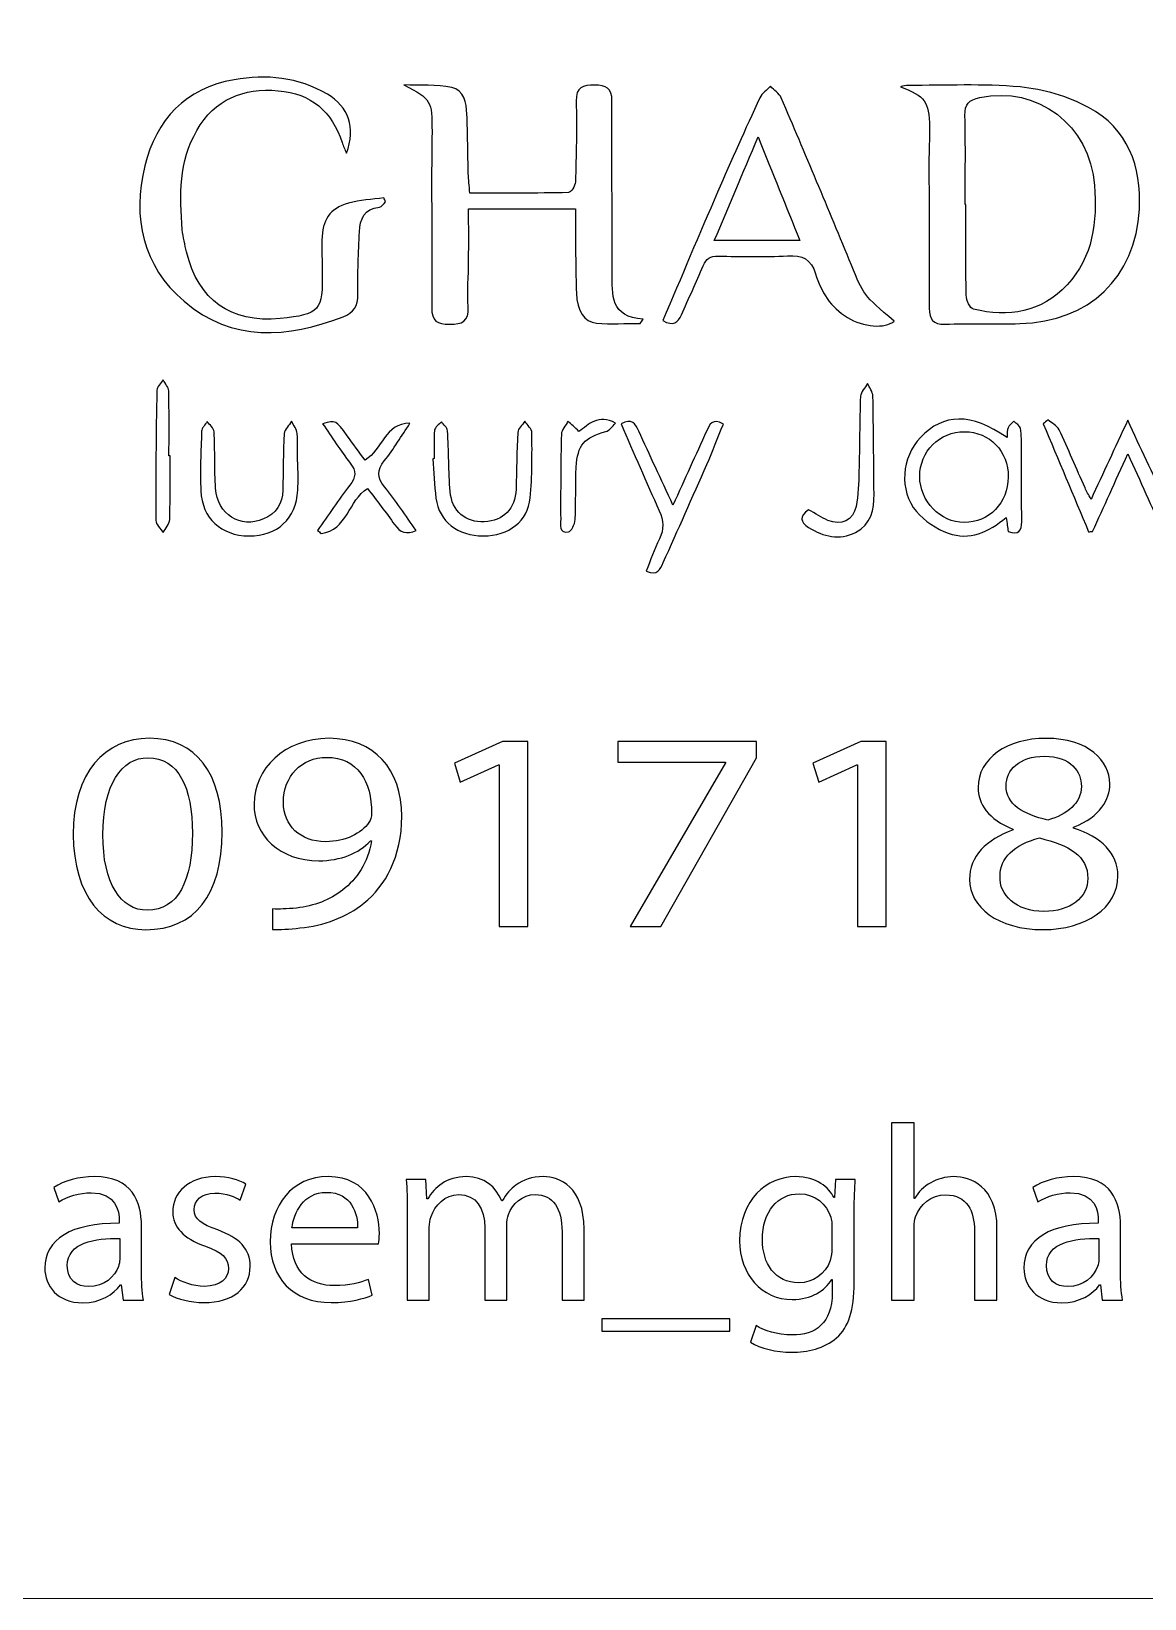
# Model space of a CAD drawing. Header units: millimetres. Extents: x -576 to 618, y 160 to 343.
# Drawn here: x 269.22 to 282.57, y 223.7 to 242.49 of the extents above; entities that cross this region are included whole.
import ezdxf

# ---------------------------------------------------------------- set-up
doc = ezdxf.new("R2010")
doc.units = ezdxf.units.MM
doc.header["$MEASUREMENT"] = 0
doc.layers.add('Layer 1', color=7, linetype='Continuous')

msp = doc.modelspace()

# ---------------------------------------------------------------- linework, layer by layer
at = {"layer": 'Layer 1', "color": 250, "lineweight": 18}
msp.add_open_spline([(262.3217, 263.5001), (262.3217, 263.5001), (296.1517, 263.5001), (296.1517, 263.5001), (297.7957, 263.5001), (299.1367, 262.1591), (299.1367, 260.5151), (299.1367, 260.5151), (299.1367, 226.6851), (299.1367, 226.6851), (299.1367, 225.0411), (297.7957, 223.7001), (296.1517, 223.7001), (296.1517, 223.7001), (262.3217, 223.7001), (262.3217, 223.7001), (260.6777, 223.7001), (259.3367, 225.0411), (259.3367, 226.6851), (259.3367, 226.6851), (259.3367, 260.5151), (259.3367, 260.5151), (259.3367, 262.1591), (260.6777, 263.5001), (262.3217, 263.5001)], degree=3, knots=[0, 0, 0, 0, 0.125, 0.125, 0.125, 0.25, 0.25, 0.25, 0.375, 0.375, 0.375, 0.5, 0.5, 0.5, 0.625, 0.625, 0.625, 0.75, 0.75, 0.75, 0.875, 0.875, 0.875, 1, 1, 1, 1], dxfattribs=at)
at = {"layer": 'Layer 1', "color": 230}
for points, knots in [([(272.998, 241.0265), (272.9802, 241.07), (272.9593, 241.1121), (272.9449, 241.1566), (272.8239, 241.5286), (272.5755, 241.7452), (272.1805, 241.7773), (271.7618, 241.8116), (271.4192, 241.6771), (271.2039, 241.3002), (270.9911, 240.9283), (270.9954, 240.5196), (271.0305, 240.1099), (271.0383, 240.0203), (271.0613, 239.9317), (271.0822, 239.844), (271.2174, 239.2684), (271.6126, 238.9875), (272.2026, 239.0465), (272.6778, 239.0946), (272.7172, 239.1389), (272.7072, 239.6122), (272.7047, 239.7367), (272.7028, 239.8616), (272.7044, 239.986), (272.7066, 240.2269), (272.7958, 240.3642), (273.0211, 240.4287), (273.158, 240.4678), (273.3044, 240.4733), (273.4463, 240.4939), (273.4529, 240.4768), (273.4594, 240.4602), (273.466, 240.4431), (273.442, 240.4222), (273.4195, 240.3851), (273.3933, 240.3826), (273.2111, 240.3632), (273.1606, 240.2366), (273.153, 240.0852), (273.1406, 239.8365), (273.13, 239.5869), (273.1353, 239.3376), (273.1381, 239.1966), (273.086, 239.1158), (272.958, 239.0674), (272.2912, 238.8141), (271.6332, 238.7564), (271.0526, 239.2524), (270.5524, 239.6802), (270.4298, 240.2547), (270.5812, 240.8756), (270.7172, 241.4321), (271.0716, 241.8081), (271.651, 241.909), (272.0355, 241.976), (272.4198, 241.9408), (272.7689, 241.7352), (273.0223, 241.5853), (273.1153, 241.338), (272.998, 241.0265)], [0, 0, 0, 0, 0.05, 0.05, 0.05, 0.1, 0.1, 0.1, 0.15, 0.15, 0.15, 0.2, 0.2, 0.2, 0.25, 0.25, 0.25, 0.3, 0.3, 0.3, 0.35, 0.35, 0.35, 0.4, 0.4, 0.4, 0.45, 0.45, 0.45, 0.5, 0.5, 0.5, 0.55, 0.55, 0.55, 0.6, 0.6, 0.6, 0.65, 0.65, 0.65, 0.7, 0.7, 0.7, 0.75, 0.75, 0.75, 0.8, 0.8, 0.8, 0.85, 0.85, 0.85, 0.9, 0.9, 0.9, 0.95, 0.95, 0.95, 1, 1, 1, 1]), ([(276.5177, 238.9875), (276.3436, 238.9875), (276.1686, 238.976), (275.996, 238.9913), (275.8466, 239.0043), (275.7627, 239.1345), (275.7542, 239.3517), (275.7436, 239.6234), (275.7455, 239.8958), (275.7427, 240.1682), (275.7421, 240.229), (275.7427, 240.2899), (275.7427, 240.3601), (275.7427, 240.3601), (274.4625, 240.3601), (274.4625, 240.3601), (274.4625, 240.1494), (274.4638, 239.9466), (274.4622, 239.7442), (274.4606, 239.557), (274.4457, 239.3694), (274.4563, 239.1828), (274.4659, 239.0088), (274.3861, 238.9776), (274.2335, 238.9766), (274.0831, 238.9753), (274.0185, 239.0159), (274.0204, 239.176), (274.0254, 239.6746), (274.0191, 240.1738), (274.0185, 240.6727), (274.0185, 240.8771), (274.0229, 241.0811), (274.0232, 241.2852), (274.0238, 241.6611), (274.0176, 241.6702), (273.6865, 241.8478), (273.8784, 241.839), (274.0746, 241.8518), (274.2609, 241.8147), (274.4073, 241.7853), (274.4354, 241.6312), (274.4413, 241.4977), (274.4519, 241.2596), (274.4516, 241.0215), (274.4581, 240.7835), (274.4603, 240.7108), (274.4697, 240.639), (274.4769, 240.5497), (274.8787, 240.5497), (275.2687, 240.547), (275.6584, 240.5554), (275.6884, 240.556), (275.7402, 240.6369), (275.7417, 240.6818), (275.7517, 241.0047), (275.7599, 241.3282), (275.7515, 241.6509), (275.7468, 241.8243), (275.8338, 241.8437), (275.9717, 241.8437), (276.1087, 241.8437), (276.181, 241.811), (276.1801, 241.6533), (276.1767, 240.9673), (276.1839, 240.2811), (276.1842, 239.5947), (276.1842, 239.3342), (276.1567, 239.0621), (276.5561, 239.0384), (276.5433, 239.0212), (276.5306, 239.0047), (276.5177, 238.9875)], [0, 0, 0, 0, 0.0416667, 0.0416667, 0.0416667, 0.0833333, 0.0833333, 0.0833333, 0.125, 0.125, 0.125, 0.1666667, 0.1666667, 0.1666667, 0.2083333, 0.2083333, 0.2083333, 0.25, 0.25, 0.25, 0.2916667, 0.2916667, 0.2916667, 0.3333333, 0.3333333, 0.3333333, 0.375, 0.375, 0.375, 0.4166667, 0.4166667, 0.4166667, 0.4583333, 0.4583333, 0.4583333, 0.5, 0.5, 0.5, 0.5416667, 0.5416667, 0.5416667, 0.5833333, 0.5833333, 0.5833333, 0.625, 0.625, 0.625, 0.6666667, 0.6666667, 0.6666667, 0.7083333, 0.7083333, 0.7083333, 0.75, 0.75, 0.75, 0.7916667, 0.7916667, 0.7916667, 0.8333333, 0.8333333, 0.8333333, 0.875, 0.875, 0.875, 0.9166667, 0.9166667, 0.9166667, 0.9583333, 0.9583333, 0.9583333, 1, 1, 1, 1]), ([(276.7905, 239.0221), (277.0117, 239.5426), (277.226, 240.053), (277.4457, 240.561), (277.6098, 240.9401), (277.779, 241.3173), (277.952, 241.6924), (277.9771, 241.7467), (278.0363, 241.785), (278.0797, 241.8306), (278.124, 241.7844), (278.1864, 241.746), (278.2101, 241.6908), (278.494, 241.0247), (278.7755, 240.3575), (279.0507, 239.6877), (279.1976, 239.3304), (279.1917, 239.328), (279.5636, 239.0147), (279.4529, 238.9208), (279.1923, 238.9429), (279.0039, 239.0574), (278.803, 239.1791), (278.6862, 239.3666), (278.621, 239.5804), (278.5661, 239.761), (278.4632, 239.8063), (278.2859, 239.7965), (278.0092, 239.7816), (277.7308, 239.7894), (277.4532, 239.7944), (277.3611, 239.7959), (277.3099, 239.766), (277.2741, 239.6789), (277.192, 239.4802), (277.0984, 239.2864), (277.0123, 239.0895), (276.9721, 238.9975), (276.919, 238.9492), (276.7905, 239.0221)], [0, 0, 0, 0, 0.0769231, 0.0769231, 0.0769231, 0.1538462, 0.1538462, 0.1538462, 0.2307692, 0.2307692, 0.2307692, 0.3076923, 0.3076923, 0.3076923, 0.3846154, 0.3846154, 0.3846154, 0.4615385, 0.4615385, 0.4615385, 0.5384615, 0.5384615, 0.5384615, 0.6153846, 0.6153846, 0.6153846, 0.6923077, 0.6923077, 0.6923077, 0.7692308, 0.7692308, 0.7692308, 0.8461538, 0.8461538, 0.8461538, 0.9230769, 0.9230769, 0.9230769, 1, 1, 1, 1]), ([(279.6398, 241.8248), (279.6707, 241.8304), (279.7013, 241.841), (279.7318, 241.8407), (280.1793, 241.8386), (280.6292, 241.8635), (281.0725, 241.8217), (281.3521, 241.7951), (281.6442, 241.7097), (281.8916, 241.5774), (282.3652, 241.325), (282.5293, 240.8704), (282.5022, 240.3583), (282.4582, 239.5337), (281.9, 239.0076), (281.0709, 238.9852), (280.7715, 238.9768), (280.471, 238.9876), (280.1711, 238.9786), (280.0277, 238.9745), (279.9833, 239.0348), (279.9836, 239.1686), (279.9852, 239.7518), (279.9808, 240.3349), (279.9799, 240.9178), (279.9799, 241.0594), (279.9893, 241.2008), (279.9873, 241.3424), (279.9833, 241.6466), (279.9312, 241.7134), (279.6398, 241.8248)], [0, 0, 0, 0, 0.1, 0.1, 0.1, 0.2, 0.2, 0.2, 0.3, 0.3, 0.3, 0.4, 0.4, 0.4, 0.5, 0.5, 0.5, 0.6, 0.6, 0.6, 0.7, 0.7, 0.7, 0.8, 0.8, 0.8, 0.9, 0.9, 0.9, 1, 1, 1, 1]), ([(280.4142, 240.4117), (280.4142, 240.4117), (280.4227, 240.4117), (280.4227, 240.4117), (280.4227, 240.0494), (280.4188, 239.6869), (280.4267, 239.3246), (280.4282, 239.2663), (280.4723, 239.168), (280.5131, 239.158), (280.9362, 239.0569), (281.3262, 239.1181), (281.6358, 239.4498), (281.9509, 239.787), (281.9958, 240.2073), (281.9642, 240.6407), (281.9115, 241.3646), (281.28, 241.8413), (280.5887, 241.695), (280.4607, 241.6681), (280.4082, 241.6176), (280.4114, 241.4819), (280.4202, 241.1252), (280.4142, 240.7686), (280.4142, 240.4117)], [0, 0, 0, 0, 0.125, 0.125, 0.125, 0.25, 0.25, 0.25, 0.375, 0.375, 0.375, 0.5, 0.5, 0.5, 0.625, 0.625, 0.625, 0.75, 0.75, 0.75, 0.875, 0.875, 0.875, 1, 1, 1, 1]), ([(277.9324, 241.2237), (277.7455, 240.7825), (277.5786, 240.3879), (277.4073, 239.9828), (277.4073, 239.9828), (278.4313, 239.9828), (278.4313, 239.9828), (278.2663, 240.3931), (278.1093, 240.7838), (277.9324, 241.2237)], [0, 0, 0, 0, 0.3333333, 0.3333333, 0.3333333, 0.6666667, 0.6666667, 0.6666667, 1, 1, 1, 1]), ([(270.8829, 237.3994), (270.8829, 237.1452), (270.8876, 236.8905), (270.8791, 236.6365), (270.8773, 236.5835), (270.8277, 236.5321), (270.7999, 236.4799), (270.7696, 236.5286), (270.7138, 236.5773), (270.7135, 236.6263), (270.711, 237.146), (270.7153, 237.6662), (270.7247, 238.186), (270.7253, 238.2278), (270.7743, 238.269), (270.8011, 238.3101), (270.8242, 238.2665), (270.8664, 238.2235), (270.8676, 238.1794), (270.8738, 237.9196), (270.8705, 237.6593), (270.8705, 237.3994), (270.8705, 237.3994), (270.8829, 237.3994), (270.8829, 237.3994)], [0, 0, 0, 0, 0.125, 0.125, 0.125, 0.25, 0.25, 0.25, 0.375, 0.375, 0.375, 0.5, 0.5, 0.5, 0.625, 0.625, 0.625, 0.75, 0.75, 0.75, 0.875, 0.875, 0.875, 1, 1, 1, 1]), ([(278.5364, 236.7547), (278.6209, 236.7075), (278.6917, 236.6595), (278.7688, 236.6264), (278.9261, 236.5588), (279.0727, 236.6258), (279.1073, 236.7943), (279.1354, 236.9309), (279.1376, 237.0739), (279.1414, 237.2149), (279.1495, 237.5144), (279.1473, 237.8142), (279.1595, 238.1138), (279.1616, 238.1656), (279.2153, 238.2159), (279.2453, 238.2664), (279.2671, 238.2161), (279.3067, 238.1659), (279.308, 238.1154), (279.3164, 237.725), (279.317, 237.3347), (279.3213, 236.944), (279.3236, 236.7534), (279.2876, 236.5768), (279.1008, 236.4826), (278.9051, 236.3844), (278.7167, 236.4308), (278.5379, 236.5413), (278.4319, 236.6071), (278.4281, 236.6742), (278.5364, 236.7547)], [0, 0, 0, 0, 0.1, 0.1, 0.1, 0.2, 0.2, 0.2, 0.3, 0.3, 0.3, 0.4, 0.4, 0.4, 0.5, 0.5, 0.5, 0.6, 0.6, 0.6, 0.7, 0.7, 0.7, 0.8, 0.8, 0.8, 0.9, 0.9, 0.9, 1, 1, 1, 1]), ([(275.7844, 237.6925), (275.9015, 237.7736), (276.0154, 237.9078), (276.2235, 237.7912), (276.1798, 237.7522), (276.1492, 237.7025), (276.1083, 237.6917), (275.8503, 237.6223), (275.7658, 237.5316), (275.7523, 237.2623), (275.7417, 237.0535), (275.7501, 236.8439), (275.7383, 236.6352), (275.7352, 236.5824), (275.6925, 236.4931), (275.6574, 236.4882), (275.5395, 236.4701), (275.5655, 236.5746), (275.5655, 236.6408), (275.5648, 236.9802), (275.5651, 237.3194), (275.5745, 237.6582), (275.5761, 237.7113), (275.6257, 237.7628), (275.6531, 237.8149), (275.6927, 237.7781), (275.7321, 237.7413), (275.7844, 237.6925)], [0, 0, 0, 0, 0.1111111, 0.1111111, 0.1111111, 0.2222222, 0.2222222, 0.2222222, 0.3333333, 0.3333333, 0.3333333, 0.4444444, 0.4444444, 0.4444444, 0.5555556, 0.5555556, 0.5555556, 0.6666667, 0.6666667, 0.6666667, 0.7777778, 0.7777778, 0.7777778, 0.8888889, 0.8888889, 0.8888889, 1, 1, 1, 1]), ([(280.9155, 237.6208), (280.9202, 237.672), (280.9158, 237.7088), (280.9286, 237.7372), (280.942, 237.7668), (280.9722, 237.7884), (280.9957, 237.8137), (281.0241, 237.7866), (281.0731, 237.7619), (281.078, 237.7307), (281.0915, 237.6473), (281.0874, 237.5616), (281.088, 237.4764), (281.0896, 237.1881), (281.089, 236.8995), (281.0927, 236.6109), (281.0939, 236.4979), (281.0527, 236.452), (280.9301, 236.4948), (280.923, 236.5404), (280.9155, 236.5894), (280.9042, 236.6621), (280.6959, 236.4845), (280.4649, 236.3819), (280.211, 236.4726), (280.0696, 236.5232), (279.9274, 236.6199), (279.8297, 236.7342), (279.6166, 236.9837), (279.6515, 237.3843), (279.878, 237.6205), (280.1573, 237.9126), (280.4786, 237.9169), (280.9155, 237.6208)], [0, 0, 0, 0, 0.0909091, 0.0909091, 0.0909091, 0.1818182, 0.1818182, 0.1818182, 0.2727273, 0.2727273, 0.2727273, 0.3636364, 0.3636364, 0.3636364, 0.4545455, 0.4545455, 0.4545455, 0.5454545, 0.5454545, 0.5454545, 0.6363636, 0.6363636, 0.6363636, 0.7272727, 0.7272727, 0.7272727, 0.8181818, 0.8181818, 0.8181818, 0.9090909, 0.9090909, 0.9090909, 1, 1, 1, 1]), ([(272.4159, 237.3272), (272.4159, 237.2142), (272.4218, 237.1004), (272.4149, 236.9881), (272.394, 236.6458), (272.1675, 236.4361), (271.8296, 236.4398), (271.496, 236.4439), (271.2667, 236.6508), (271.2526, 236.9815), (271.2424, 237.2183), (271.2526, 237.4564), (271.262, 237.6939), (271.2636, 237.7338), (271.3051, 237.7721), (271.3285, 237.8111), (271.3572, 237.7705), (271.4084, 237.7313), (271.4105, 237.6892), (271.4231, 237.4636), (271.4146, 237.2364), (271.4296, 237.0108), (271.4505, 236.6973), (271.7291, 236.5235), (272.0043, 236.6433), (272.1541, 236.7085), (272.2305, 236.8261), (272.2343, 236.9883), (272.2402, 237.2149), (272.238, 237.4411), (272.2521, 237.667), (272.2549, 237.7176), (272.3098, 237.765), (272.341, 237.8142), (272.364, 237.7646), (272.4028, 237.717), (272.4071, 237.6661), (272.4175, 237.554), (272.4102, 237.4402), (272.4102, 237.3272), (272.4102, 237.3272), (272.4159, 237.3272), (272.4159, 237.3272)], [0, 0, 0, 0, 0.0714286, 0.0714286, 0.0714286, 0.1428571, 0.1428571, 0.1428571, 0.2142857, 0.2142857, 0.2142857, 0.2857143, 0.2857143, 0.2857143, 0.3571429, 0.3571429, 0.3571429, 0.4285714, 0.4285714, 0.4285714, 0.5, 0.5, 0.5, 0.5714286, 0.5714286, 0.5714286, 0.6428571, 0.6428571, 0.6428571, 0.7142857, 0.7142857, 0.7142857, 0.7857143, 0.7857143, 0.7857143, 0.8571429, 0.8571429, 0.8571429, 0.9285714, 0.9285714, 0.9285714, 1, 1, 1, 1]), ([(273.8351, 236.5048), (273.7138, 236.4524), (273.6401, 236.4817), (273.5749, 236.575), (273.4716, 236.7229), (273.3593, 236.8646), (273.251, 237.0087), (273.0233, 236.8696), (273.0068, 236.5058), (272.6945, 236.4693), (272.68, 236.4814), (272.6657, 236.4936), (272.6517, 236.5054), (272.7793, 236.6868), (272.9004, 236.8733), (273.037, 237.0471), (273.1122, 237.1432), (273.1187, 237.2143), (273.0429, 237.3123), (272.9265, 237.463), (272.8236, 237.6246), (272.7122, 237.7853), (272.872, 237.8284), (272.8716, 237.828), (273.0058, 237.6415), (273.0773, 237.5417), (273.1512, 237.4437), (273.2204, 237.3497), (273.4352, 237.4745), (273.4501, 237.7882), (273.7593, 237.79), (273.6576, 237.6393), (273.5631, 237.4827), (273.4514, 237.3397), (273.364, 237.2278), (273.3628, 237.1416), (273.453, 237.0303), (273.5871, 236.8643), (273.705, 236.6855), (273.8351, 236.5048)], [0, 0, 0, 0, 0.0769231, 0.0769231, 0.0769231, 0.1538462, 0.1538462, 0.1538462, 0.2307692, 0.2307692, 0.2307692, 0.3076923, 0.3076923, 0.3076923, 0.3846154, 0.3846154, 0.3846154, 0.4615385, 0.4615385, 0.4615385, 0.5384615, 0.5384615, 0.5384615, 0.6153846, 0.6153846, 0.6153846, 0.6923077, 0.6923077, 0.6923077, 0.7692308, 0.7692308, 0.7692308, 0.8461538, 0.8461538, 0.8461538, 0.9230769, 0.9230769, 0.9230769, 1, 1, 1, 1]), ([(274.0498, 237.3662), (274.0498, 237.4795), (274.043, 237.5937), (274.0539, 237.706), (274.0573, 237.7428), (274.1078, 237.7752), (274.1366, 237.8096), (274.1618, 237.7734), (274.2068, 237.7382), (274.2093, 237.7004), (274.2242, 237.4576), (274.2215, 237.2133), (274.2411, 236.9706), (274.2601, 236.7357), (274.4267, 236.5971), (274.6504, 236.6087), (274.8801, 236.6202), (275.0208, 236.7628), (275.0305, 237.0014), (275.0392, 237.228), (275.0376, 237.4548), (275.0517, 237.681), (275.0545, 237.7272), (275.1069, 237.7703), (275.1362, 237.8146), (275.1659, 237.7687), (275.2208, 237.7225), (275.2211, 237.6761), (275.2226, 237.4162), (275.2245, 237.1547), (275.2005, 236.8964), (275.1743, 236.6158), (274.9428, 236.4402), (274.6386, 236.4405), (274.3303, 236.4408), (274.1091, 236.6121), (274.0704, 236.8923), (274.0492, 237.0486), (274.0445, 237.2074), (274.0326, 237.3653), (274.0383, 237.3656), (274.0439, 237.3659), (274.0498, 237.3662)], [0, 0, 0, 0, 0.0714286, 0.0714286, 0.0714286, 0.1428571, 0.1428571, 0.1428571, 0.2142857, 0.2142857, 0.2142857, 0.2857143, 0.2857143, 0.2857143, 0.3571429, 0.3571429, 0.3571429, 0.4285714, 0.4285714, 0.4285714, 0.5, 0.5, 0.5, 0.5714286, 0.5714286, 0.5714286, 0.6428571, 0.6428571, 0.6428571, 0.7142857, 0.7142857, 0.7142857, 0.7857143, 0.7857143, 0.7857143, 0.8571429, 0.8571429, 0.8571429, 0.9285714, 0.9285714, 0.9285714, 1, 1, 1, 1]), ([(277.5153, 237.78), (277.4498, 237.6187), (277.3877, 237.4567), (277.3181, 237.2976), (277.1455, 236.9042), (276.9702, 236.512), (276.7948, 236.1198), (276.7605, 236.0431), (276.7281, 235.956), (276.5892, 236.0184), (276.6426, 236.1482), (276.69, 236.2786), (276.7499, 236.4037), (276.8058, 236.5201), (276.802, 236.6231), (276.7474, 236.7419), (276.5892, 237.0846), (276.4432, 237.4328), (276.2904, 237.7835), (276.4176, 237.8558), (276.4617, 237.785), (276.5022, 237.6961), (276.6329, 237.4097), (276.7658, 237.1242), (276.9116, 236.8091), (277.0544, 237.1242), (277.1839, 237.4106), (277.3144, 237.6964), (277.3503, 237.7744), (277.3849, 237.8596), (277.5153, 237.78)], [0, 0, 0, 0, 0.1, 0.1, 0.1, 0.2, 0.2, 0.2, 0.3, 0.3, 0.3, 0.4, 0.4, 0.4, 0.5, 0.5, 0.5, 0.6, 0.6, 0.6, 0.7, 0.7, 0.7, 0.8, 0.8, 0.8, 0.9, 0.9, 0.9, 1, 1, 1, 1]), ([(280.4066, 237.6898), (280.1071, 237.6917), (279.8696, 237.4539), (279.8696, 237.1519), (279.87, 236.858), (280.1186, 236.6003), (280.4012, 236.6009), (280.7018, 236.6015), (280.9277, 236.8339), (280.9301, 237.1453), (280.9326, 237.4549), (280.7083, 237.6879), (280.4066, 237.6898)], [0, 0, 0, 0, 0.25, 0.25, 0.25, 0.5, 0.5, 0.5, 0.75, 0.75, 0.75, 1, 1, 1, 1]), ([(282.3643, 237.4238), (282.2117, 237.0875), (282.0766, 236.7908), (281.9418, 236.494), (281.9256, 236.4924), (281.909, 236.4912), (281.8925, 236.49), (281.7116, 236.9218), (281.5302, 237.3533), (281.349, 237.7851), (281.368, 237.8004), (281.3864, 237.816), (281.4052, 237.8317), (281.4507, 237.7927), (281.5153, 237.7627), (281.539, 237.7131), (281.6491, 237.4831), (281.7475, 237.2482), (281.8507, 237.0151), (281.8685, 236.9754), (281.8909, 236.938), (281.9225, 236.8784), (282.0694, 237.1945), (282.2068, 237.4903), (282.3634, 237.8266), (282.5191, 237.4925), (282.6576, 237.1945), (282.8099, 236.8675), (282.9424, 237.1633), (283.0585, 237.4322), (283.1846, 237.6965), (283.211, 237.7521), (283.2757, 237.7889), (283.3225, 237.8344), (283.3446, 237.8191), (283.3664, 237.8035), (283.388, 237.788), (283.2045, 237.3561), (283.0208, 236.9243), (282.8373, 236.4931), (282.8205, 236.4922), (282.8033, 236.4912), (282.7868, 236.4906), (282.651, 236.7901), (282.5153, 237.0896), (282.3643, 237.4238)], [0, 0, 0, 0, 0.0666667, 0.0666667, 0.0666667, 0.1333333, 0.1333333, 0.1333333, 0.2, 0.2, 0.2, 0.2666667, 0.2666667, 0.2666667, 0.3333333, 0.3333333, 0.3333333, 0.4, 0.4, 0.4, 0.4666667, 0.4666667, 0.4666667, 0.5333333, 0.5333333, 0.5333333, 0.6, 0.6, 0.6, 0.6666667, 0.6666667, 0.6666667, 0.7333333, 0.7333333, 0.7333333, 0.8, 0.8, 0.8, 0.8666667, 0.8666667, 0.8666667, 0.9333333, 0.9333333, 0.9333333, 1, 1, 1, 1]), ([(271.5079, 232.8904), (271.5079, 232.1363), (271.1759, 231.7197), (270.5924, 231.7197), (270.078, 231.7197), (269.7295, 232.1259), (269.7213, 232.8601), (269.7213, 233.6039), (270.1023, 234.0136), (270.6371, 234.0136), (271.1922, 234.0136), (271.5079, 233.5971), (271.5079, 232.8904)], [0, 0, 0, 0, 0.25, 0.25, 0.25, 0.5, 0.5, 0.5, 0.75, 0.75, 0.75, 1, 1, 1, 1]), ([(272.1126, 231.969), (272.1897, 231.9621), (272.2789, 231.969), (272.4003, 231.979), (272.6068, 232.0034), (272.8015, 232.0748), (272.9513, 232.1943), (273.1258, 232.3275), (273.2512, 232.5219), (273.2998, 232.7846), (273.2998, 232.7846), (273.2877, 232.7846), (273.2877, 232.7846), (273.1419, 232.6345), (272.9314, 232.5459), (272.6677, 232.5459), (272.1937, 232.5459), (271.8898, 232.8464), (271.8898, 233.2251), (271.8898, 233.6448), (272.2505, 234.0136), (272.7894, 234.0136), (273.3282, 234.0136), (273.6605, 233.6448), (273.6605, 233.0785), (273.6605, 232.5902), (273.4658, 232.2489), (273.2066, 232.0373), (273.0041, 231.8701), (272.7245, 231.7677), (272.4408, 231.7403), (272.3114, 231.7232), (272.1978, 231.7197), (272.1126, 231.7232), (272.1126, 231.7232), (272.1126, 231.969), (272.1126, 231.969)], [0, 0, 0, 0, 0.0833333, 0.0833333, 0.0833333, 0.1666667, 0.1666667, 0.1666667, 0.25, 0.25, 0.25, 0.3333333, 0.3333333, 0.3333333, 0.4166667, 0.4166667, 0.4166667, 0.5, 0.5, 0.5, 0.5833333, 0.5833333, 0.5833333, 0.6666667, 0.6666667, 0.6666667, 0.75, 0.75, 0.75, 0.8333333, 0.8333333, 0.8333333, 0.9166667, 0.9166667, 0.9166667, 1, 1, 1, 1]), ([(274.8281, 233.6961), (274.8281, 233.6961), (274.82, 233.6961), (274.82, 233.6961), (274.82, 233.6961), (274.3623, 233.488), (274.3623, 233.488), (274.3623, 233.488), (274.2933, 233.7167), (274.2933, 233.7167), (274.2933, 233.7167), (274.8686, 233.976), (274.8686, 233.976), (274.8686, 233.976), (275.1725, 233.976), (275.1725, 233.976), (275.1725, 233.976), (275.1725, 231.7573), (275.1725, 231.7573), (275.1725, 231.7573), (274.8281, 231.7573), (274.8281, 231.7573), (274.8281, 231.7573), (274.8281, 233.6961), (274.8281, 233.6961)], [0, 0, 0, 0, 0.125, 0.125, 0.125, 0.25, 0.25, 0.25, 0.375, 0.375, 0.375, 0.5, 0.5, 0.5, 0.625, 0.625, 0.625, 0.75, 0.75, 0.75, 0.875, 0.875, 0.875, 1, 1, 1, 1]), ([(277.9124, 233.9761), (277.9124, 233.9761), (277.9124, 233.778), (277.9124, 233.778), (277.9124, 233.778), (276.7657, 231.7574), (276.7657, 231.7574), (276.7657, 231.7574), (276.3972, 231.7574), (276.3972, 231.7574), (276.3972, 231.7574), (277.5397, 233.7203), (277.5397, 233.7203), (277.5397, 233.7203), (277.5397, 233.7269), (277.5397, 233.7269), (277.5397, 233.7269), (276.2512, 233.7269), (276.2512, 233.7269), (276.2512, 233.7269), (276.2512, 233.9761), (276.2512, 233.9761), (276.2512, 233.9761), (277.9124, 233.9761), (277.9124, 233.9761)], [0, 0, 0, 0, 0.125, 0.125, 0.125, 0.25, 0.25, 0.25, 0.375, 0.375, 0.375, 0.5, 0.5, 0.5, 0.625, 0.625, 0.625, 0.75, 0.75, 0.75, 0.875, 0.875, 0.875, 1, 1, 1, 1]), ([(279.1246, 233.6961), (279.1246, 233.6961), (279.1164, 233.6961), (279.1164, 233.6961), (279.1164, 233.6961), (278.6587, 233.488), (278.6587, 233.488), (278.6587, 233.488), (278.5899, 233.7167), (278.5899, 233.7167), (278.5899, 233.7167), (279.1652, 233.976), (279.1652, 233.976), (279.1652, 233.976), (279.4691, 233.976), (279.4691, 233.976), (279.4691, 233.976), (279.4691, 231.7573), (279.4691, 231.7573), (279.4691, 231.7573), (279.1246, 231.7573), (279.1246, 231.7573), (279.1246, 231.7573), (279.1246, 233.6961), (279.1246, 233.6961)], [0, 0, 0, 0, 0.125, 0.125, 0.125, 0.25, 0.25, 0.25, 0.375, 0.375, 0.375, 0.5, 0.5, 0.5, 0.625, 0.625, 0.625, 0.75, 0.75, 0.75, 0.875, 0.875, 0.875, 1, 1, 1, 1]), ([(280.4668, 232.3206), (280.4668, 232.6004), (280.6652, 232.7986), (280.9891, 232.9147), (280.9891, 232.9147), (280.9854, 232.9246), (280.9854, 232.9246), (280.6936, 233.0407), (280.5679, 233.2319), (280.5679, 233.4232), (280.5679, 233.7749), (280.9205, 234.0135), (281.3822, 234.0135), (281.8927, 234.0135), (282.1479, 233.7439), (282.1479, 233.4676), (282.1479, 233.28), (282.0387, 233.0785), (281.7145, 232.9486), (281.7145, 232.9486), (281.7145, 232.9384), (281.7145, 232.9384), (282.0425, 232.8292), (282.2453, 232.6345), (282.2453, 232.3649), (282.2453, 231.9792), (281.8525, 231.72), (281.3501, 231.72), (280.7988, 231.72), (280.4668, 231.9961), (280.4668, 232.3206)], [0, 0, 0, 0, 0.1, 0.1, 0.1, 0.2, 0.2, 0.2, 0.3, 0.3, 0.3, 0.4, 0.4, 0.4, 0.5, 0.5, 0.5, 0.6, 0.6, 0.6, 0.7, 0.7, 0.7, 0.8, 0.8, 0.8, 0.9, 0.9, 0.9, 1, 1, 1, 1]), ([(270.078, 232.8564), (270.078, 232.2795), (270.2885, 231.9521), (270.6128, 231.9521), (270.9772, 231.9521), (271.1516, 232.3103), (271.1516, 232.8769), (271.1516, 233.423), (270.9856, 233.7814), (270.6168, 233.7814), (270.3048, 233.7814), (270.078, 233.4607), (270.078, 232.8564)], [0, 0, 0, 0, 0.25, 0.25, 0.25, 0.5, 0.5, 0.5, 0.75, 0.75, 0.75, 1, 1, 1, 1]), ([(272.2425, 233.2457), (272.2425, 232.969), (272.4408, 232.7746), (272.7488, 232.7746), (272.9879, 232.7746), (273.1744, 232.8736), (273.2674, 233.0064), (273.2877, 233.0339), (273.2998, 233.0682), (273.2998, 233.116), (273.2998, 233.4947), (273.1339, 233.7852), (272.761, 233.7852), (272.4571, 233.7852), (272.2425, 233.5596), (272.2425, 233.2457)], [0, 0, 0, 0, 0.2, 0.2, 0.2, 0.4, 0.4, 0.4, 0.6, 0.6, 0.6, 0.8, 0.8, 0.8, 1, 1, 1, 1]), ([(280.9043, 233.4435), (280.9043, 233.2217), (281.103, 233.1022), (281.4065, 233.0342), (281.6334, 233.0991), (281.8078, 233.2354), (281.8078, 233.4369), (281.8078, 233.6145), (281.682, 233.7986), (281.3622, 233.7986), (281.0665, 233.7986), (280.9043, 233.6348), (280.9043, 233.4435)], [0, 0, 0, 0, 0.25, 0.25, 0.25, 0.5, 0.5, 0.5, 0.75, 0.75, 0.75, 1, 1, 1, 1]), ([(281.8848, 232.334), (281.8848, 232.6039), (281.6621, 232.7336), (281.3052, 232.8189), (280.9975, 232.744), (280.8316, 232.5733), (280.8316, 232.3615), (280.8194, 232.1365), (281.0219, 231.9383), (281.3579, 231.9383), (281.678, 231.9383), (281.8848, 232.1056), (281.8848, 232.334)], [0, 0, 0, 0, 0.25, 0.25, 0.25, 0.5, 0.5, 0.5, 0.75, 0.75, 0.75, 1, 1, 1, 1]), ([(279.5321, 229.4023), (279.5321, 229.4023), (279.802, 229.4023), (279.802, 229.4023), (279.802, 229.4023), (279.802, 228.499), (279.802, 228.499), (279.802, 228.499), (279.8082, 228.499), (279.8082, 228.499), (279.851, 228.5742), (279.9184, 228.6401), (280.0014, 228.6847), (280.0809, 228.7296), (280.1758, 228.7592), (280.2772, 228.7592), (280.4762, 228.7592), (280.7954, 228.6401), (280.7954, 228.1405), (280.7954, 228.1405), (280.7954, 227.2794), (280.7954, 227.2794), (280.7954, 227.2794), (280.5256, 227.2794), (280.5256, 227.2794), (280.5256, 227.2794), (280.5256, 228.1106), (280.5256, 228.1106), (280.5256, 228.3436), (280.4366, 228.5411), (280.182, 228.5411), (280.0073, 228.5411), (279.8694, 228.4214), (279.8204, 228.2778), (279.8051, 228.2423), (279.802, 228.2032), (279.802, 228.1524), (279.802, 228.1524), (279.802, 227.2794), (279.802, 227.2794), (279.802, 227.2794), (279.5321, 227.2794), (279.5321, 227.2794), (279.5321, 227.2794), (279.5321, 229.4023), (279.5321, 229.4023)], [0, 0, 0, 0, 0.0666667, 0.0666667, 0.0666667, 0.1333333, 0.1333333, 0.1333333, 0.2, 0.2, 0.2, 0.2666667, 0.2666667, 0.2666667, 0.3333333, 0.3333333, 0.3333333, 0.4, 0.4, 0.4, 0.4666667, 0.4666667, 0.4666667, 0.5333333, 0.5333333, 0.5333333, 0.6, 0.6, 0.6, 0.6666667, 0.6666667, 0.6666667, 0.7333333, 0.7333333, 0.7333333, 0.8, 0.8, 0.8, 0.8666667, 0.8666667, 0.8666667, 0.9333333, 0.9333333, 0.9333333, 1, 1, 1, 1]), ([(270.32, 227.2794), (270.32, 227.2794), (270.2985, 227.462), (270.2985, 227.462), (270.2985, 227.462), (270.2891, 227.462), (270.2891, 227.462), (270.2064, 227.3484), (270.047, 227.2465), (269.8355, 227.2465), (269.535, 227.2465), (269.3818, 227.4526), (269.3818, 227.6621), (269.3818, 228.0118), (269.7007, 228.2033), (270.2738, 228.2002), (270.2738, 228.2002), (270.2738, 228.2302), (270.2738, 228.2302), (270.2738, 228.3497), (270.2401, 228.565), (269.9366, 228.565), (269.7986, 228.565), (269.6548, 228.5232), (269.5503, 228.4573), (269.5503, 228.4573), (269.4891, 228.6308), (269.4891, 228.6308), (269.6117, 228.7085), (269.7896, 228.7594), (269.9765, 228.7594), (270.4301, 228.7594), (270.5406, 228.4573), (270.5406, 228.1675), (270.5406, 228.1675), (270.5406, 227.6261), (270.5406, 227.6261), (270.5406, 227.5007), (270.5469, 227.3781), (270.5653, 227.2794), (270.5653, 227.2794), (270.32, 227.2794), (270.32, 227.2794)], [0, 0, 0, 0, 0.0714286, 0.0714286, 0.0714286, 0.1428571, 0.1428571, 0.1428571, 0.2142857, 0.2142857, 0.2142857, 0.2857143, 0.2857143, 0.2857143, 0.3571429, 0.3571429, 0.3571429, 0.4285714, 0.4285714, 0.4285714, 0.5, 0.5, 0.5, 0.5714286, 0.5714286, 0.5714286, 0.6428571, 0.6428571, 0.6428571, 0.7142857, 0.7142857, 0.7142857, 0.7857143, 0.7857143, 0.7857143, 0.8571429, 0.8571429, 0.8571429, 0.9285714, 0.9285714, 0.9285714, 1, 1, 1, 1]), ([(270.9395, 227.5485), (271.0191, 227.4976), (271.1605, 227.444), (271.2953, 227.444), (271.4915, 227.444), (271.5832, 227.5397), (271.5832, 227.659), (271.5832, 227.7847), (271.5068, 227.8536), (271.3075, 227.9251), (271.0406, 228.018), (270.915, 228.1616), (270.915, 228.3351), (270.915, 228.5682), (271.108, 228.7594), (271.427, 228.7594), (271.5773, 228.7594), (271.709, 228.7176), (271.7917, 228.6699), (271.7917, 228.6699), (271.7246, 228.4783), (271.7246, 228.4783), (271.6662, 228.5145), (271.5589, 228.5622), (271.4207, 228.5622), (271.2616, 228.5622), (271.1727, 228.4724), (271.1727, 228.3647), (271.1727, 228.2449), (271.2616, 228.1916), (271.4547, 228.1195), (271.7121, 228.0237), (271.8438, 227.8983), (271.8438, 227.6833), (271.8438, 227.429), (271.6416, 227.2496), (271.289, 227.2496), (271.1264, 227.2496), (270.9764, 227.2883), (270.8722, 227.3482), (270.8722, 227.3482), (270.9395, 227.5485), (270.9395, 227.5485)], [0, 0, 0, 0, 0.0714286, 0.0714286, 0.0714286, 0.1428571, 0.1428571, 0.1428571, 0.2142857, 0.2142857, 0.2142857, 0.2857143, 0.2857143, 0.2857143, 0.3571429, 0.3571429, 0.3571429, 0.4285714, 0.4285714, 0.4285714, 0.5, 0.5, 0.5, 0.5714286, 0.5714286, 0.5714286, 0.6428571, 0.6428571, 0.6428571, 0.7142857, 0.7142857, 0.7142857, 0.7857143, 0.7857143, 0.7857143, 0.8571429, 0.8571429, 0.8571429, 0.9285714, 0.9285714, 0.9285714, 1, 1, 1, 1]), ([(272.341, 227.9552), (272.3469, 227.5994), (272.5799, 227.4528), (272.8499, 227.4528), (273.0429, 227.4528), (273.1597, 227.4859), (273.2608, 227.5274), (273.2608, 227.5274), (273.3069, 227.3392), (273.3069, 227.3392), (273.2118, 227.2974), (273.0492, 227.2496), (272.8133, 227.2496), (272.3563, 227.2496), (272.0836, 227.5423), (272.0836, 227.9791), (272.0836, 228.4157), (272.3469, 228.7595), (272.7793, 228.7595), (273.2639, 228.7595), (273.3925, 228.3439), (273.3925, 228.0777), (273.3925, 228.0238), (273.3865, 227.982), (273.3834, 227.9552), (273.3834, 227.9552), (272.341, 227.9552), (272.341, 227.9552)], [0, 0, 0, 0, 0.1111111, 0.1111111, 0.1111111, 0.2222222, 0.2222222, 0.2222222, 0.3333333, 0.3333333, 0.3333333, 0.4444444, 0.4444444, 0.4444444, 0.5555556, 0.5555556, 0.5555556, 0.6666667, 0.6666667, 0.6666667, 0.7777778, 0.7777778, 0.7777778, 0.8888889, 0.8888889, 0.8888889, 1, 1, 1, 1]), ([(273.727, 228.3349), (273.727, 228.4844), (273.7239, 228.607), (273.7148, 228.7265), (273.7148, 228.7265), (273.9506, 228.7265), (273.9506, 228.7265), (273.9506, 228.7265), (273.9632, 228.4934), (273.9632, 228.4934), (273.9632, 228.4934), (273.9722, 228.4934), (273.9722, 228.4934), (274.0552, 228.6307), (274.1932, 228.7593), (274.4383, 228.7593), (274.6405, 228.7593), (274.794, 228.6401), (274.8583, 228.4694), (274.8583, 228.4694), (274.8645, 228.4694), (274.8645, 228.4694), (274.9104, 228.55), (274.9688, 228.6129), (275.0299, 228.6579), (275.1188, 228.7234), (275.2172, 228.7593), (275.3581, 228.7593), (275.5544, 228.7593), (275.8456, 228.6338), (275.8456, 228.1318), (275.8456, 228.1318), (275.8456, 227.2794), (275.8456, 227.2794), (275.8456, 227.2794), (275.5819, 227.2794), (275.5819, 227.2794), (275.5819, 227.2794), (275.5819, 228.0987), (275.5819, 228.0987), (275.5819, 228.3768), (275.4776, 228.5443), (275.2602, 228.5443), (275.1067, 228.5443), (274.9872, 228.4336), (274.9413, 228.305), (274.9288, 228.2691), (274.9198, 228.2214), (274.9198, 228.1733), (274.9198, 228.1733), (274.9198, 227.2794), (274.9198, 227.2794), (274.9198, 227.2794), (274.6562, 227.2794), (274.6562, 227.2794), (274.6562, 227.2794), (274.6562, 228.1465), (274.6562, 228.1465), (274.6562, 228.3768), (274.5519, 228.5443), (274.3463, 228.5443), (274.1775, 228.5443), (274.0552, 228.4126), (274.0121, 228.281), (273.9969, 228.2423), (273.9906, 228.1973), (273.9906, 228.1524), (273.9906, 228.1524), (273.9906, 227.2794), (273.9906, 227.2794), (273.9906, 227.2794), (273.727, 227.2794), (273.727, 227.2794), (273.727, 227.2794), (273.727, 228.3349), (273.727, 228.3349)], [0, 0, 0, 0, 0.04, 0.04, 0.04, 0.08, 0.08, 0.08, 0.12, 0.12, 0.12, 0.16, 0.16, 0.16, 0.2, 0.2, 0.2, 0.24, 0.24, 0.24, 0.28, 0.28, 0.28, 0.32, 0.32, 0.32, 0.36, 0.36, 0.36, 0.4, 0.4, 0.4, 0.44, 0.44, 0.44, 0.48, 0.48, 0.48, 0.52, 0.52, 0.52, 0.56, 0.56, 0.56, 0.6, 0.6, 0.6, 0.64, 0.64, 0.64, 0.68, 0.68, 0.68, 0.72, 0.72, 0.72, 0.76, 0.76, 0.76, 0.8, 0.8, 0.8, 0.84, 0.84, 0.84, 0.88, 0.88, 0.88, 0.92, 0.92, 0.92, 0.96, 0.96, 0.96, 1, 1, 1, 1]), ([(279.0964, 228.7265), (279.0905, 228.6219), (279.0842, 228.5052), (279.0842, 228.3289), (279.0842, 228.3289), (279.0842, 227.4887), (279.0842, 227.4887), (279.0842, 227.157), (279.0168, 226.9533), (278.8727, 226.8278), (278.7285, 226.6965), (278.5201, 226.6544), (278.3329, 226.6544), (278.155, 226.6544), (277.9591, 226.6965), (277.8393, 226.7742), (277.8393, 226.7742), (277.907, 226.9745), (277.907, 226.9745), (278.0049, 226.9146), (278.1582, 226.8609), (278.3423, 226.8609), (278.618, 226.8609), (278.8206, 227.0013), (278.8206, 227.3664), (278.8206, 227.3664), (278.8206, 227.5274), (278.8206, 227.5274), (278.8206, 227.5274), (278.8143, 227.5274), (278.8143, 227.5274), (278.7317, 227.3932), (278.5722, 227.2855), (278.3423, 227.2855), (277.9741, 227.2855), (277.7108, 227.5904), (277.7108, 227.9911), (277.7108, 228.4815), (278.0386, 228.7595), (278.3791, 228.7595), (278.6365, 228.7595), (278.7775, 228.6279), (278.8421, 228.5084), (278.8421, 228.5084), (278.848, 228.5084), (278.848, 228.5084), (278.848, 228.5084), (278.8605, 228.7265), (278.8605, 228.7265), (278.8605, 228.7265), (279.0964, 228.7265), (279.0964, 228.7265)], [0, 0, 0, 0, 0.0588235, 0.0588235, 0.0588235, 0.1176471, 0.1176471, 0.1176471, 0.1764706, 0.1764706, 0.1764706, 0.2352941, 0.2352941, 0.2352941, 0.2941176, 0.2941176, 0.2941176, 0.3529412, 0.3529412, 0.3529412, 0.4117647, 0.4117647, 0.4117647, 0.4705882, 0.4705882, 0.4705882, 0.5294118, 0.5294118, 0.5294118, 0.5882353, 0.5882353, 0.5882353, 0.6470588, 0.6470588, 0.6470588, 0.7058824, 0.7058824, 0.7058824, 0.7647059, 0.7647059, 0.7647059, 0.8235294, 0.8235294, 0.8235294, 0.8823529, 0.8823529, 0.8823529, 0.9411765, 0.9411765, 0.9411765, 1, 1, 1, 1]), ([(282.0557, 227.2794), (282.0557, 227.2794), (282.0345, 227.462), (282.0345, 227.462), (282.0345, 227.462), (282.0251, 227.462), (282.0251, 227.462), (281.9424, 227.3484), (281.783, 227.2465), (281.5711, 227.2465), (281.2707, 227.2465), (281.1175, 227.4526), (281.1175, 227.6621), (281.1175, 228.0118), (281.4367, 228.2033), (282.0095, 228.2002), (282.0095, 228.2002), (282.0095, 228.2302), (282.0095, 228.2302), (282.0095, 228.3497), (281.9761, 228.565), (281.6725, 228.565), (281.5346, 228.565), (281.3905, 228.5232), (281.2862, 228.4573), (281.2862, 228.4573), (281.2248, 228.6308), (281.2248, 228.6308), (281.3474, 228.7085), (281.5253, 228.7594), (281.7122, 228.7594), (282.1662, 228.7594), (282.2765, 228.4573), (282.2765, 228.1675), (282.2765, 228.1675), (282.2765, 227.6261), (282.2765, 227.6261), (282.2765, 227.5007), (282.2825, 227.3781), (282.3009, 227.2794), (282.3009, 227.2794), (282.0557, 227.2794), (282.0557, 227.2794)], [0, 0, 0, 0, 0.0714286, 0.0714286, 0.0714286, 0.1428571, 0.1428571, 0.1428571, 0.2142857, 0.2142857, 0.2142857, 0.2857143, 0.2857143, 0.2857143, 0.3571429, 0.3571429, 0.3571429, 0.4285714, 0.4285714, 0.4285714, 0.5, 0.5, 0.5, 0.5714286, 0.5714286, 0.5714286, 0.6428571, 0.6428571, 0.6428571, 0.7142857, 0.7142857, 0.7142857, 0.7857143, 0.7857143, 0.7857143, 0.8571429, 0.8571429, 0.8571429, 0.9285714, 0.9285714, 0.9285714, 1, 1, 1, 1]), ([(273.1319, 228.1435), (273.135, 228.3108), (273.0614, 228.571), (272.7578, 228.571), (272.4851, 228.571), (272.3653, 228.3258), (272.344, 228.1435), (272.344, 228.1435), (273.1319, 228.1435), (273.1319, 228.1435)], [0, 0, 0, 0, 0.3333333, 0.3333333, 0.3333333, 0.6666667, 0.6666667, 0.6666667, 1, 1, 1, 1]), ([(278.8175, 228.1555), (278.8175, 228.2004), (278.8143, 228.2394), (278.8022, 228.2752), (278.7528, 228.4275), (278.6212, 228.553), (278.425, 228.553), (278.1675, 228.553), (277.9834, 228.3408), (277.9834, 228.006), (277.9834, 227.7218), (278.1307, 227.4859), (278.4219, 227.4859), (278.5875, 227.4859), (278.7379, 227.5876), (278.7959, 227.7548), (278.8112, 227.7995), (278.8175, 227.8504), (278.8175, 227.8953), (278.8175, 227.8953), (278.8175, 228.1555), (278.8175, 228.1555)], [0, 0, 0, 0, 0.1428571, 0.1428571, 0.1428571, 0.2857143, 0.2857143, 0.2857143, 0.4285714, 0.4285714, 0.4285714, 0.5714286, 0.5714286, 0.5714286, 0.7142857, 0.7142857, 0.7142857, 0.8571429, 0.8571429, 0.8571429, 1, 1, 1, 1]), ([(270.2801, 228.018), (269.9859, 228.024), (269.6514, 227.9731), (269.6514, 227.692), (269.6514, 227.5216), (269.7681, 227.4408), (269.906, 227.4408), (270.0992, 227.4408), (270.2217, 227.5603), (270.2648, 227.6832), (270.2738, 227.7101), (270.2801, 227.7397), (270.2801, 227.7665), (270.2801, 227.7665), (270.2801, 228.018), (270.2801, 228.018)], [0, 0, 0, 0, 0.2, 0.2, 0.2, 0.4, 0.4, 0.4, 0.6, 0.6, 0.6, 0.8, 0.8, 0.8, 1, 1, 1, 1]), ([(282.0157, 228.018), (281.7215, 228.024), (281.3873, 227.9731), (281.3873, 227.692), (281.3873, 227.5216), (281.5037, 227.4408), (281.6419, 227.4408), (281.8351, 227.4408), (281.9574, 227.5603), (282.0004, 227.6832), (282.0095, 227.7101), (282.0157, 227.7397), (282.0157, 227.7665), (282.0157, 227.7665), (282.0157, 228.018), (282.0157, 228.018)], [0, 0, 0, 0, 0.2, 0.2, 0.2, 0.4, 0.4, 0.4, 0.6, 0.6, 0.6, 0.8, 0.8, 0.8, 1, 1, 1, 1]), ([(277.5938, 226.9055), (277.5938, 226.9055), (276.0606, 226.9055), (276.0606, 226.9055), (276.0606, 226.9055), (276.0606, 227.055), (276.0606, 227.055), (276.0606, 227.055), (277.5938, 227.055), (277.5938, 227.055), (277.5938, 227.055), (277.5938, 226.9055), (277.5938, 226.9055)], [0, 0, 0, 0, 0.25, 0.25, 0.25, 0.5, 0.5, 0.5, 0.75, 0.75, 0.75, 1, 1, 1, 1])]:
    msp.add_open_spline(points, degree=3, knots=knots, dxfattribs=at)

doc.saveas('drawing.dxf')
